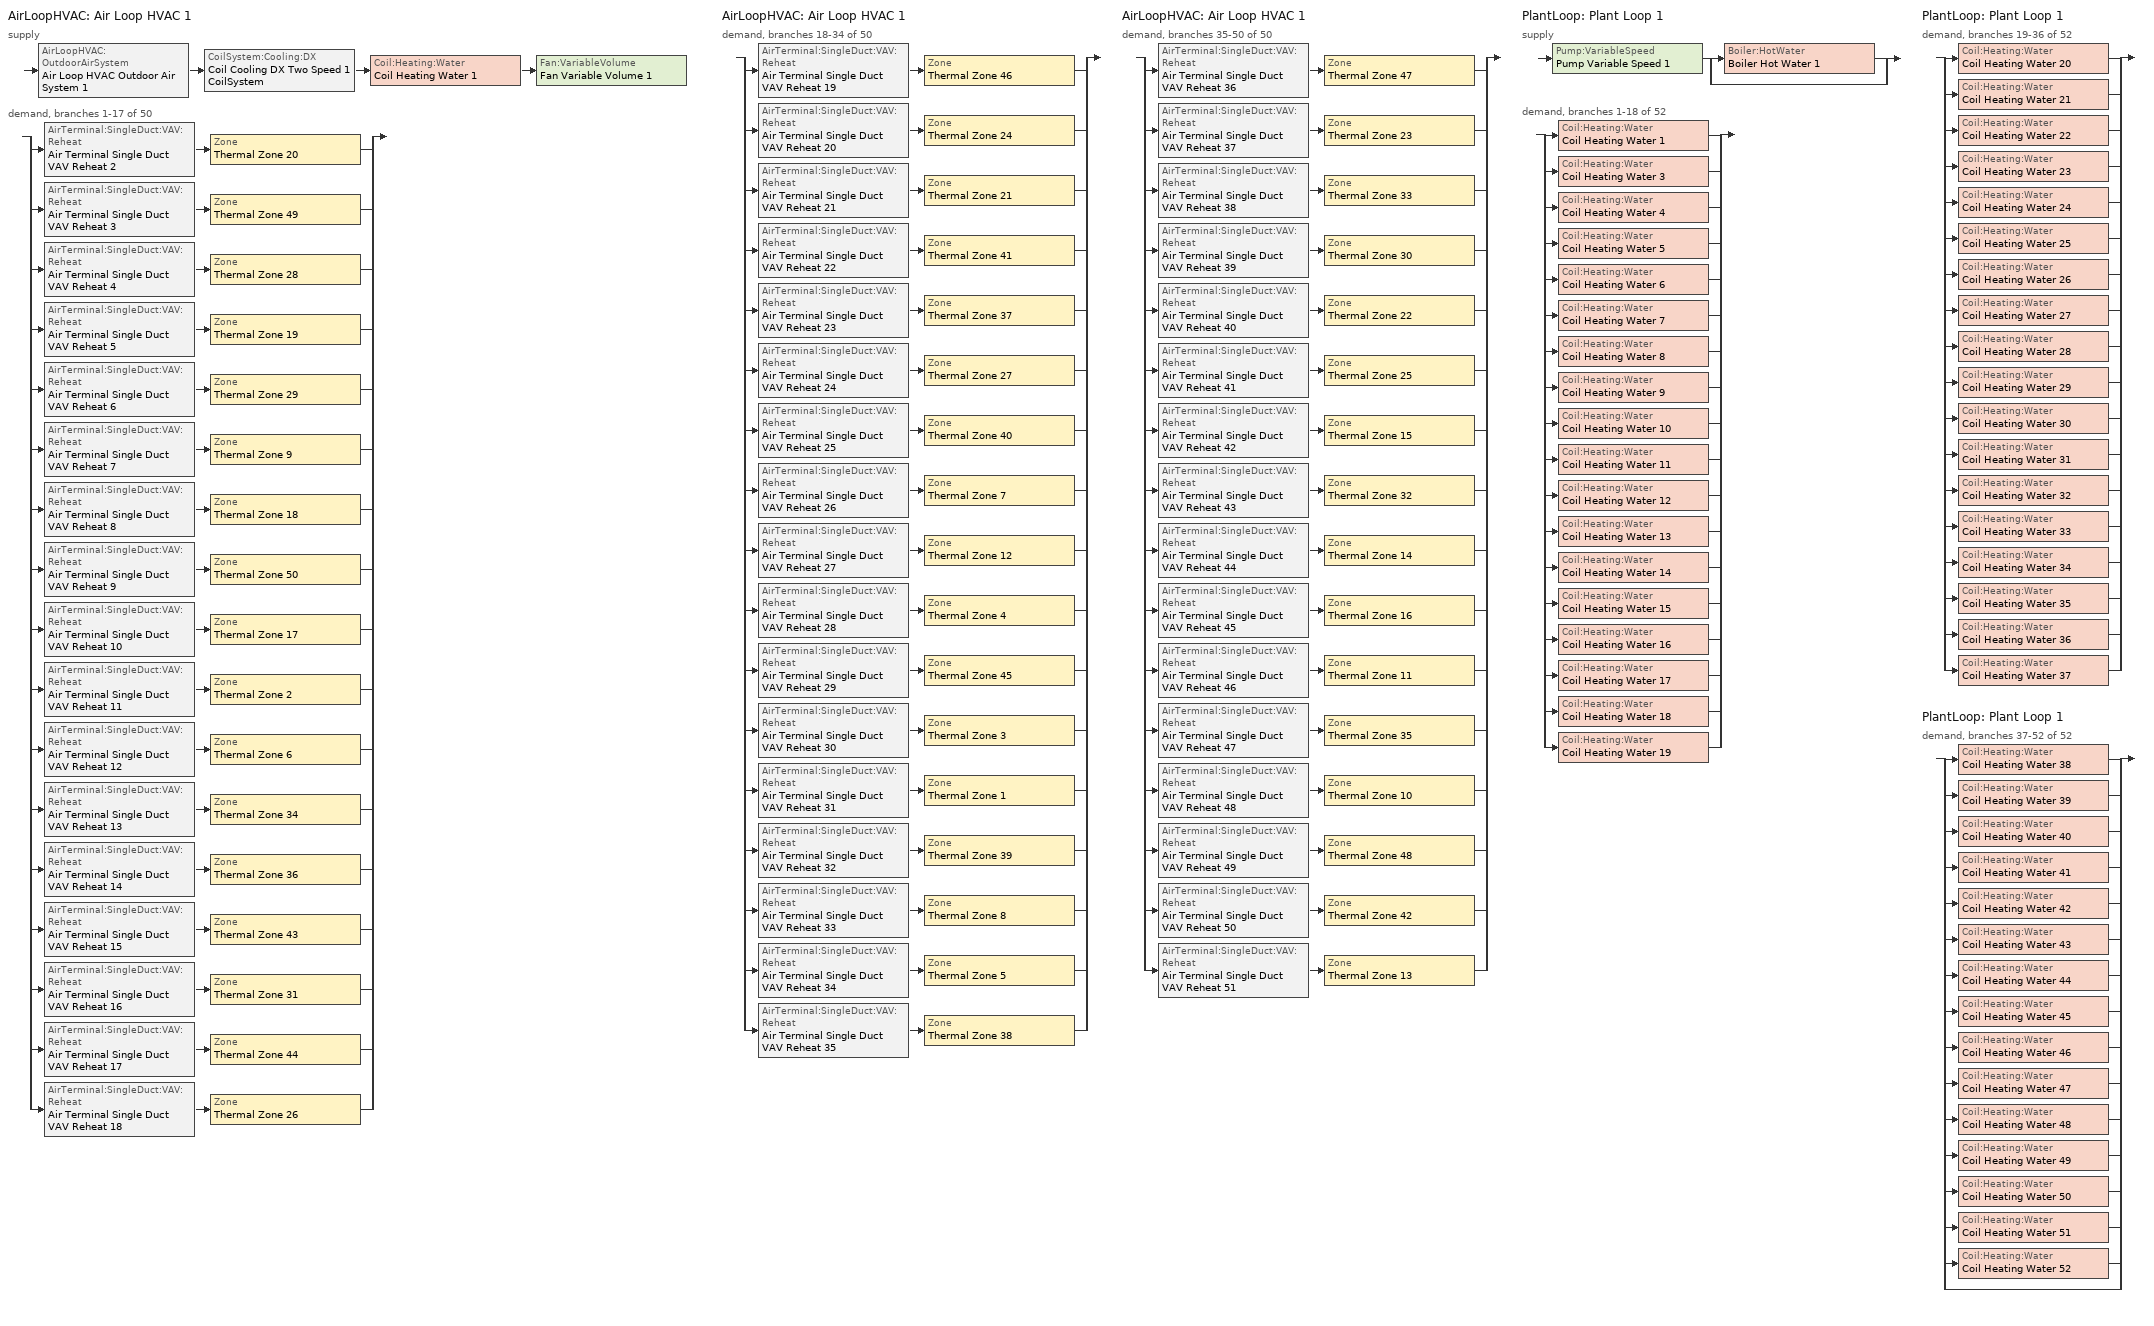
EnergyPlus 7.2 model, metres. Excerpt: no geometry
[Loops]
AirLoopHVAC 'Air Loop HVAC 1'
 supply: AirLoopHVAC:OutdoorAirSystem 'Air Loop HVAC Outdoor Air System 1' > CoilSystem:Cooling:DX 'Coil Cooling DX Two Speed 1 CoilSystem' > Coil:Heating:Water 'Coil Heating Water 1' > Fan:VariableVolume 'Fan Variable Volume 1'
 demand, branches 1-17 of 50: split
  | AirTerminal:SingleDuct:VAV:Reheat 'Air Terminal Single Duct VAV Reheat 2' > Zone 'Thermal Zone 20'
  | AirTerminal:SingleDuct:VAV:Reheat 'Air Terminal Single Duct VAV Reheat 3' > Zone 'Thermal Zone 49'
  | AirTerminal:SingleDuct:VAV:Reheat 'Air Terminal Single Duct VAV Reheat 4' > Zone 'Thermal Zone 28'
  | AirTerminal:SingleDuct:VAV:Reheat 'Air Terminal Single Duct VAV Reheat 5' > Zone 'Thermal Zone 19'
  | AirTerminal:SingleDuct:VAV:Reheat 'Air Terminal Single Duct VAV Reheat 6' > Zone 'Thermal Zone 29'
  | AirTerminal:SingleDuct:VAV:Reheat 'Air Terminal Single Duct VAV Reheat 7' > Zone 'Thermal Zone 9'
  | AirTerminal:SingleDuct:VAV:Reheat 'Air Terminal Single Duct VAV Reheat 8' > Zone 'Thermal Zone 18'
  | AirTerminal:SingleDuct:VAV:Reheat 'Air Terminal Single Duct VAV Reheat 9' > Zone 'Thermal Zone 50'
  | AirTerminal:SingleDuct:VAV:Reheat 'Air Terminal Single Duct VAV Reheat 10' > Zone 'Thermal Zone 17'
  | AirTerminal:SingleDuct:VAV:Reheat 'Air Terminal Single Duct VAV Reheat 11' > Zone 'Thermal Zone 2'
  | AirTerminal:SingleDuct:VAV:Reheat 'Air Terminal Single Duct VAV Reheat 12' > Zone 'Thermal Zone 6'
  | AirTerminal:SingleDuct:VAV:Reheat 'Air Terminal Single Duct VAV Reheat 13' > Zone 'Thermal Zone 34'
  | AirTerminal:SingleDuct:VAV:Reheat 'Air Terminal Single Duct VAV Reheat 14' > Zone 'Thermal Zone 36'
  | AirTerminal:SingleDuct:VAV:Reheat 'Air Terminal Single Duct VAV Reheat 15' > Zone 'Thermal Zone 43'
  | AirTerminal:SingleDuct:VAV:Reheat 'Air Terminal Single Duct VAV Reheat 16' > Zone 'Thermal Zone 31'
  | AirTerminal:SingleDuct:VAV:Reheat 'Air Terminal Single Duct VAV Reheat 17' > Zone 'Thermal Zone 44'
  | AirTerminal:SingleDuct:VAV:Reheat 'Air Terminal Single Duct VAV Reheat 18' > Zone 'Thermal Zone 26'
AirLoopHVAC 'Air Loop HVAC 1'
 demand, branches 18-34 of 50: split
  | AirTerminal:SingleDuct:VAV:Reheat 'Air Terminal Single Duct VAV Reheat 19' > Zone 'Thermal Zone 46'
  | AirTerminal:SingleDuct:VAV:Reheat 'Air Terminal Single Duct VAV Reheat 20' > Zone 'Thermal Zone 24'
  | AirTerminal:SingleDuct:VAV:Reheat 'Air Terminal Single Duct VAV Reheat 21' > Zone 'Thermal Zone 21'
  | AirTerminal:SingleDuct:VAV:Reheat 'Air Terminal Single Duct VAV Reheat 22' > Zone 'Thermal Zone 41'
  | AirTerminal:SingleDuct:VAV:Reheat 'Air Terminal Single Duct VAV Reheat 23' > Zone 'Thermal Zone 37'
  | AirTerminal:SingleDuct:VAV:Reheat 'Air Terminal Single Duct VAV Reheat 24' > Zone 'Thermal Zone 27'
  | AirTerminal:SingleDuct:VAV:Reheat 'Air Terminal Single Duct VAV Reheat 25' > Zone 'Thermal Zone 40'
  | AirTerminal:SingleDuct:VAV:Reheat 'Air Terminal Single Duct VAV Reheat 26' > Zone 'Thermal Zone 7'
  | AirTerminal:SingleDuct:VAV:Reheat 'Air Terminal Single Duct VAV Reheat 27' > Zone 'Thermal Zone 12'
  | AirTerminal:SingleDuct:VAV:Reheat 'Air Terminal Single Duct VAV Reheat 28' > Zone 'Thermal Zone 4'
  | AirTerminal:SingleDuct:VAV:Reheat 'Air Terminal Single Duct VAV Reheat 29' > Zone 'Thermal Zone 45'
  | AirTerminal:SingleDuct:VAV:Reheat 'Air Terminal Single Duct VAV Reheat 30' > Zone 'Thermal Zone 3'
  | AirTerminal:SingleDuct:VAV:Reheat 'Air Terminal Single Duct VAV Reheat 31' > Zone 'Thermal Zone 1'
  | AirTerminal:SingleDuct:VAV:Reheat 'Air Terminal Single Duct VAV Reheat 32' > Zone 'Thermal Zone 39'
  | AirTerminal:SingleDuct:VAV:Reheat 'Air Terminal Single Duct VAV Reheat 33' > Zone 'Thermal Zone 8'
  | AirTerminal:SingleDuct:VAV:Reheat 'Air Terminal Single Duct VAV Reheat 34' > Zone 'Thermal Zone 5'
  | AirTerminal:SingleDuct:VAV:Reheat 'Air Terminal Single Duct VAV Reheat 35' > Zone 'Thermal Zone 38'
AirLoopHVAC 'Air Loop HVAC 1'
 demand, branches 35-50 of 50: split
  | AirTerminal:SingleDuct:VAV:Reheat 'Air Terminal Single Duct VAV Reheat 36' > Zone 'Thermal Zone 47'
  | AirTerminal:SingleDuct:VAV:Reheat 'Air Terminal Single Duct VAV Reheat 37' > Zone 'Thermal Zone 23'
  | AirTerminal:SingleDuct:VAV:Reheat 'Air Terminal Single Duct VAV Reheat 38' > Zone 'Thermal Zone 33'
  | AirTerminal:SingleDuct:VAV:Reheat 'Air Terminal Single Duct VAV Reheat 39' > Zone 'Thermal Zone 30'
  | AirTerminal:SingleDuct:VAV:Reheat 'Air Terminal Single Duct VAV Reheat 40' > Zone 'Thermal Zone 22'
  | AirTerminal:SingleDuct:VAV:Reheat 'Air Terminal Single Duct VAV Reheat 41' > Zone 'Thermal Zone 25'
  | AirTerminal:SingleDuct:VAV:Reheat 'Air Terminal Single Duct VAV Reheat 42' > Zone 'Thermal Zone 15'
  | AirTerminal:SingleDuct:VAV:Reheat 'Air Terminal Single Duct VAV Reheat 43' > Zone 'Thermal Zone 32'
  | AirTerminal:SingleDuct:VAV:Reheat 'Air Terminal Single Duct VAV Reheat 44' > Zone 'Thermal Zone 14'
  | AirTerminal:SingleDuct:VAV:Reheat 'Air Terminal Single Duct VAV Reheat 45' > Zone 'Thermal Zone 16'
  | AirTerminal:SingleDuct:VAV:Reheat 'Air Terminal Single Duct VAV Reheat 46' > Zone 'Thermal Zone 11'
  | AirTerminal:SingleDuct:VAV:Reheat 'Air Terminal Single Duct VAV Reheat 47' > Zone 'Thermal Zone 35'
  | AirTerminal:SingleDuct:VAV:Reheat 'Air Terminal Single Duct VAV Reheat 48' > Zone 'Thermal Zone 10'
  | AirTerminal:SingleDuct:VAV:Reheat 'Air Terminal Single Duct VAV Reheat 49' > Zone 'Thermal Zone 48'
  | AirTerminal:SingleDuct:VAV:Reheat 'Air Terminal Single Duct VAV Reheat 50' > Zone 'Thermal Zone 42'
  | AirTerminal:SingleDuct:VAV:Reheat 'Air Terminal Single Duct VAV Reheat 51' > Zone 'Thermal Zone 13'
PlantLoop 'Plant Loop 1'
 supply: Pump:VariableSpeed 'Pump Variable Speed 1' > split
  | Boiler:HotWater 'Boiler Hot Water 1'
  | bypass
 demand, branches 1-18 of 52: split
  | Coil:Heating:Water 'Coil Heating Water 1'
  | Coil:Heating:Water 'Coil Heating Water 3'
  | Coil:Heating:Water 'Coil Heating Water 4'
  | Coil:Heating:Water 'Coil Heating Water 5'
  | Coil:Heating:Water 'Coil Heating Water 6'
  | Coil:Heating:Water 'Coil Heating Water 7'
  | Coil:Heating:Water 'Coil Heating Water 8'
  | Coil:Heating:Water 'Coil Heating Water 9'
  | Coil:Heating:Water 'Coil Heating Water 10'
  | Coil:Heating:Water 'Coil Heating Water 11'
  | Coil:Heating:Water 'Coil Heating Water 12'
  | Coil:Heating:Water 'Coil Heating Water 13'
  | Coil:Heating:Water 'Coil Heating Water 14'
  | Coil:Heating:Water 'Coil Heating Water 15'
  | Coil:Heating:Water 'Coil Heating Water 16'
  | Coil:Heating:Water 'Coil Heating Water 17'
  | Coil:Heating:Water 'Coil Heating Water 18'
  | Coil:Heating:Water 'Coil Heating Water 19'
PlantLoop 'Plant Loop 1'
 demand, branches 19-36 of 52: split
  | Coil:Heating:Water 'Coil Heating Water 20'
  | Coil:Heating:Water 'Coil Heating Water 21'
  | Coil:Heating:Water 'Coil Heating Water 22'
  | Coil:Heating:Water 'Coil Heating Water 23'
  | Coil:Heating:Water 'Coil Heating Water 24'
  | Coil:Heating:Water 'Coil Heating Water 25'
  | Coil:Heating:Water 'Coil Heating Water 26'
  | Coil:Heating:Water 'Coil Heating Water 27'
  | Coil:Heating:Water 'Coil Heating Water 28'
  | Coil:Heating:Water 'Coil Heating Water 29'
  | Coil:Heating:Water 'Coil Heating Water 30'
  | Coil:Heating:Water 'Coil Heating Water 31'
  | Coil:Heating:Water 'Coil Heating Water 32'
  | Coil:Heating:Water 'Coil Heating Water 33'
  | Coil:Heating:Water 'Coil Heating Water 34'
  | Coil:Heating:Water 'Coil Heating Water 35'
  | Coil:Heating:Water 'Coil Heating Water 36'
  | Coil:Heating:Water 'Coil Heating Water 37'
PlantLoop 'Plant Loop 1'
 demand, branches 37-52 of 52: split
  | Coil:Heating:Water 'Coil Heating Water 38'
  | Coil:Heating:Water 'Coil Heating Water 39'
  | Coil:Heating:Water 'Coil Heating Water 40'
  | Coil:Heating:Water 'Coil Heating Water 41'
  | Coil:Heating:Water 'Coil Heating Water 42'
  | Coil:Heating:Water 'Coil Heating Water 43'
  | Coil:Heating:Water 'Coil Heating Water 44'
  | Coil:Heating:Water 'Coil Heating Water 45'
  | Coil:Heating:Water 'Coil Heating Water 46'
  | Coil:Heating:Water 'Coil Heating Water 47'
  | Coil:Heating:Water 'Coil Heating Water 48'
  | Coil:Heating:Water 'Coil Heating Water 49'
  | Coil:Heating:Water 'Coil Heating Water 50'
  | Coil:Heating:Water 'Coil Heating Water 51'
  | Coil:Heating:Water 'Coil Heating Water 52'
  | bypass
[AirLoopHVAC]
Air Loop HVAC 1: Design Supply Air Flow Rate {m3/s}=AutoSize
[Sizing:System]
Air Loop HVAC 1: Type of Load to Size On=Sensible; Design Outdoor Air Flow Rate {m3/s}=Autosize; Minimum System Air Flow Ratio=0.3; Preheat Design Temperature {C}=7; Preheat Design Humidity Ratio {kgWater/kgDryAir}=0.008; Precool Design Temperature {C}=12.8; Precool Design Humidity Ratio {kgWater/kgDryAir}=0.008; Central Cooling Design Supply Air Temperature {C}=12.8; Central Heating Design Supply Air Temperature {C}=12.8; Sizing Option=NonCoincident; 100% Outdoor Air in Cooling=Yes; 100% Outdoor Air in Heating=Yes; Central Cooling Design Supply Air Humidity Ratio {kgWater/kgDryAir}=0.0085; Central Heating Design Supply Air Humidity Ratio {kgWater/kgDryAir}=0.008; Cooling Design Air Flow Method=DesignDay; Cooling Design Air Flow Rate {m3/s}=0; Heating Design Air Flow Method=DesignDay; Heating Design Air Flow Rate {m3/s}=0; System Outdoor Air Method=ZoneSum
[Controller:WaterCoil]
Controller Water Coil 1: Control Variable=Temperature; Action=Normal; Actuator Variable=Flow; Controller Convergence Tolerance {deltaC}=Autosize; Maximum Actuated Flow {m3/s}=Autosize; Minimum Actuated Flow {m3/s}=1e-07
[Controller:OutdoorAir]
Controller Outdoor Air 1: Minimum Outdoor Air Flow Rate {m3/s}=Autosize; Maximum Outdoor Air Flow Rate {m3/s}=Autosize; Economizer Control Type=FixedDryBulb; Economizer Control Action Type=ModulateFlow; Economizer Maximum Limit Dry-Bulb Temperature {C}=30; Economizer Maximum Limit Enthalpy {J/kg}=64000; Economizer Minimum Limit Dry-Bulb Temperature {C}=-100; Lockout Type=NoLockout; Minimum Limit Type=FixedMinimum; High Humidity Control=No; Control High Indoor Humidity Based on Outdoor Humidity Ratio=Yes; Heat Recovery Bypass Control Type=BypassWhenOAFlowGreaterThanMinimum
[SetpointManager:MixedAir] Control Variable=Temperature
Setpoint Manager Mixed Air 3; Setpoint Manager Mixed Air 2; Setpoint Manager Mixed Air 1
[CoilSystem:Cooling:DX]
Coil Cooling DX Two Speed 1 CoilSystem: Availability Schedule=Always_On; Cooling Coil=Coil Cooling DX Two Speed 1
[Coil:Cooling:DX:TwoSpeed]
Coil Cooling DX Two Speed 1: Availability Schedule=Always_On; Rated High Speed Total Cooling Capacity {W}=Autosize; Rated High Speed Sensible Heat Ratio=Autosize; Rated High Speed COP {W/W}=5.5; Rated High Speed Air Flow Rate {m3/s}=Autosize; Total Cooling Capacity Function of Temperature Curve=Curve Biquadratic 1; Total Cooling Capacity Function of Flow Fraction Curve=Curve Quadratic 1; Energy Input Ratio Function of Temperature Curve=Curve Biquadratic 2; Energy Input Ratio Function of Flow Fraction Curve=Curve Quadratic 2; Part Load Fraction Correlation Curve=Curve Quadratic 3; Rated Low Speed Total Cooling Capacity {W}=Autosize; Rated Low Speed Sensible Heat Ratio=0.69; Rated Low Speed COP {W/W}=6.6; Rated Low Speed Air Flow Rate {m3/s}=Autosize; Low Speed Total Cooling Capacity Function of Temperature Curve=Curve Biquadratic 3; Low Speed Energy Input Ratio Function of Temperature Curve=Curve Biquadratic 4; Condenser Type=AirCooled; High Speed Evaporative Condenser Effectiveness=0; Low Speed Evaporative Condenser Effectiveness=0; Basin Heater Capacity {W/K}=10; Basin Heater Setpoint Temperature {C}=2
[Coil:Heating:Water] Availability Schedule=Always_On; U-Factor Times Area Value {W/K}=Autosize; Maximum Water Flow Rate {m3/s}=Autosize; Performance Input Method=UFactorTimesAreaAndDesignWaterFlowRate; Rated Capacity {W}=Autosize; Rated Inlet Water Temperature {C}=82.2; Rated Inlet Air Temperature {C}=16.6; Rated Outlet Water Temperature {C}=71.1; Rated Outlet Air Temperature {C}=32.2; Rated Ratio for Air and Water Convection=0.5
Coil Heating Water 1; Coil Heating Water 3; Coil Heating Water 4; Coil Heating Water 5; Coil Heating Water 6; Coil Heating Water 7; Coil Heating Water 8; Coil Heating Water 9; Coil Heating Water 10; Coil Heating Water 11; Coil Heating Water 12; Coil Heating Water 13; Coil Heating Water 14; Coil Heating Water 15; Coil Heating Water 16; Coil Heating Water 17; Coil Heating Water 18; Coil Heating Water 19; Coil Heating Water 20; Coil Heating Water 21; Coil Heating Water 22; Coil Heating Water 23; Coil Heating Water 24; Coil Heating Water 25; Coil Heating Water 26; Coil Heating Water 27; Coil Heating Water 28; Coil Heating Water 29; Coil Heating Water 30; Coil Heating Water 31; Coil Heating Water 32; Coil Heating Water 33; Coil Heating Water 34; Coil Heating Water 35; Coil Heating Water 36; Coil Heating Water 37; Coil Heating Water 38; Coil Heating Water 39; Coil Heating Water 40; Coil Heating Water 41; Coil Heating Water 42; Coil Heating Water 43; Coil Heating Water 44; Coil Heating Water 45; Coil Heating Water 46; Coil Heating Water 47; Coil Heating Water 48; Coil Heating Water 49; Coil Heating Water 50; Coil Heating Water 51; Coil Heating Water 52
[Fan:VariableVolume]
Fan Variable Volume 1: Availability Schedule=Always_On; Fan Efficiency=0.5; Pressure Rise {Pa}=500; Maximum Flow Rate {m3/s}=AutoSize; Fan Power Minimum Flow Rate Input Method=FixedFlowRate; Fan Power Minimum Flow Fraction=0; Fan Power Minimum Air Flow Rate {m3/s}=0; Motor Efficiency=0.93; Motor In Airstream Fraction=1; Fan Power Coefficient 1=0.0407599; Fan Power Coefficient 2=0.088045; Fan Power Coefficient 3=-0.0729261; Fan Power Coefficient 4=0.94374; Fan Power Coefficient 5=0
[SetpointManager:Scheduled] Control Variable=Temperature
Name | Schedule
Setpoint Manager Scheduled 1 | Deck_Temperature
Setpoint Manager Scheduled 2 | Hot_Water_Temperature
[AirTerminal:SingleDuct:VAV:Reheat] Availability Schedule=Always_On; Maximum Air Flow Rate {m3/s}=Autosize; Zone Minimum Air Flow Input Method=Constant; Constant Minimum Air Flow Fraction=0.3; Fixed Minimum Air Flow Rate {m3/s}=0.3; Maximum Hot Water or Steam Flow Rate {m3/s}=Autosize; Minimum Hot Water or Steam Flow Rate {m3/s}=0; Convergence Tolerance=0.001; Damper Heating Action=Normal; Maximum Flow per Zone Floor Area During Reheat {m3/s-m2}=Autocalculate; Maximum Flow Fraction During Reheat=Autocalculate; Maximum Reheat Air Temperature {C}=35
Name | Reheat Coil
Air Terminal Single Duct VAV Reheat 2 | Coil Heating Water 3
Air Terminal Single Duct VAV Reheat 3 | Coil Heating Water 4
Air Terminal Single Duct VAV Reheat 4 | Coil Heating Water 5
Air Terminal Single Duct VAV Reheat 5 | Coil Heating Water 6
Air Terminal Single Duct VAV Reheat 6 | Coil Heating Water 7
Air Terminal Single Duct VAV Reheat 7 | Coil Heating Water 8
Air Terminal Single Duct VAV Reheat 8 | Coil Heating Water 9
Air Terminal Single Duct VAV Reheat 9 | Coil Heating Water 10
Air Terminal Single Duct VAV Reheat 10 | Coil Heating Water 11
Air Terminal Single Duct VAV Reheat 11 | Coil Heating Water 12
Air Terminal Single Duct VAV Reheat 12 | Coil Heating Water 13
Air Terminal Single Duct VAV Reheat 13 | Coil Heating Water 14
Air Terminal Single Duct VAV Reheat 14 | Coil Heating Water 15
Air Terminal Single Duct VAV Reheat 15 | Coil Heating Water 16
Air Terminal Single Duct VAV Reheat 16 | Coil Heating Water 17
Air Terminal Single Duct VAV Reheat 17 | Coil Heating Water 18
Air Terminal Single Duct VAV Reheat 18 | Coil Heating Water 19
Air Terminal Single Duct VAV Reheat 19 | Coil Heating Water 20
Air Terminal Single Duct VAV Reheat 20 | Coil Heating Water 21
Air Terminal Single Duct VAV Reheat 21 | Coil Heating Water 22
Air Terminal Single Duct VAV Reheat 22 | Coil Heating Water 23
Air Terminal Single Duct VAV Reheat 23 | Coil Heating Water 24
Air Terminal Single Duct VAV Reheat 24 | Coil Heating Water 25
Air Terminal Single Duct VAV Reheat 25 | Coil Heating Water 26
Air Terminal Single Duct VAV Reheat 26 | Coil Heating Water 27
Air Terminal Single Duct VAV Reheat 27 | Coil Heating Water 28
Air Terminal Single Duct VAV Reheat 28 | Coil Heating Water 29
Air Terminal Single Duct VAV Reheat 29 | Coil Heating Water 30
Air Terminal Single Duct VAV Reheat 30 | Coil Heating Water 31
Air Terminal Single Duct VAV Reheat 31 | Coil Heating Water 32
Air Terminal Single Duct VAV Reheat 32 | Coil Heating Water 33
Air Terminal Single Duct VAV Reheat 33 | Coil Heating Water 34
Air Terminal Single Duct VAV Reheat 34 | Coil Heating Water 35
Air Terminal Single Duct VAV Reheat 35 | Coil Heating Water 36
Air Terminal Single Duct VAV Reheat 36 | Coil Heating Water 37
Air Terminal Single Duct VAV Reheat 37 | Coil Heating Water 38
Air Terminal Single Duct VAV Reheat 38 | Coil Heating Water 39
Air Terminal Single Duct VAV Reheat 39 | Coil Heating Water 40
Air Terminal Single Duct VAV Reheat 40 | Coil Heating Water 41
Air Terminal Single Duct VAV Reheat 41 | Coil Heating Water 42
Air Terminal Single Duct VAV Reheat 42 | Coil Heating Water 43
Air Terminal Single Duct VAV Reheat 43 | Coil Heating Water 44
Air Terminal Single Duct VAV Reheat 44 | Coil Heating Water 45
Air Terminal Single Duct VAV Reheat 45 | Coil Heating Water 46
Air Terminal Single Duct VAV Reheat 46 | Coil Heating Water 47
Air Terminal Single Duct VAV Reheat 47 | Coil Heating Water 48
Air Terminal Single Duct VAV Reheat 48 | Coil Heating Water 49
Air Terminal Single Duct VAV Reheat 49 | Coil Heating Water 50
Air Terminal Single Duct VAV Reheat 50 | Coil Heating Water 51
Air Terminal Single Duct VAV Reheat 51 | Coil Heating Water 52
[PlantLoop]
Plant Loop 1: Fluid Type=Water; Plant Equipment Operation Scheme=Plant Loop 1 Operation Scheme List; Maximum Loop Temperature {C}=100; Minimum Loop Temperature {C}=0; Maximum Loop Flow Rate {m3/s}=Autosize; Minimum Loop Flow Rate {m3/s}=0; Plant Loop Volume {m3}=Autocalculate; Load Distribution Scheme=Optimal
[PlantEquipmentOperationSchemes]
Plant Loop 1 Operation Scheme List: Control Scheme Object Type 1=PlantEquipmentOperation:HeatingLoad; Control Scheme Name 1=Plant Loop 1 Heating Operation Scheme; Control Scheme Schedule Name 1=Plant Loop 1 On Schedule
[PlantEquipmentOperation:HeatingLoad]
Plant Loop 1 Heating Operation Scheme: Load Range Lower Limit 1 {W}=0; Load Range Upper Limit 1 {W}=1000000000; Range Equipment List Name 1=Plant Loop 1 Heating Equipment List
[PlantEquipmentList]
Plant Loop 1 Heating Equipment List: Boiler:HotWater, Boiler Hot Water 1
[Sizing:Plant]
Plant Loop 1: Loop Type=Heating; Design Loop Exit Temperature {C}=82; Loop Design Temperature Difference {deltaC}=11
[Pump:VariableSpeed]
Pump Variable Speed 1: Rated Flow Rate {m3/s}=Autosize; Rated Pump Head {Pa}=179352; Rated Power Consumption {W}=Autosize; Motor Efficiency=0.9; Fraction of Motor Inefficiencies to Fluid Stream=0; Coefficient 1 of the Part Load Performance Curve=0; Coefficient 2 of the Part Load Performance Curve=1; Coefficient 3 of the Part Load Performance Curve=0; Coefficient 4 of the Part Load Performance Curve=0; Minimum Flow Rate {m3/s}=0; Pump Control Type=Intermittent
[Boiler:HotWater]
Boiler Hot Water 1: Fuel Type=NaturalGas; Nominal Capacity {W}=Autosize; Nominal Thermal Efficiency=0.66; Design Water Outlet Temperature {C}=82; Design Water Flow Rate {m3/s}=Autosize; Minimum Part Load Ratio=0; Maximum Part Load Ratio=1; Optimum Part Load Ratio=1; Water Outlet Upper Temperature Limit {C}=99; Boiler Flow Mode=ConstantFlow; Parasitic Electric Load {W}=0; Sizing Factor=1
[ZoneControl:Thermostat] Control Object Type 1=ThermostatSetpoint:DualSetpoint; Control Name 1=Thermostat Setpoint Dual Setpoint 1
Name | Zone or ZoneList | Control Type Schedule
Thermal Zone 3 Thermostat | Thermal Zone 3 | Thermal Zone 3 Thermostat Schedule
Thermal Zone 12 Thermostat | Thermal Zone 12 | Thermal Zone 12 Thermostat Schedule
Thermal Zone 7 Thermostat | Thermal Zone 7 | Thermal Zone 7 Thermostat Schedule
Thermal Zone 39 Thermostat | Thermal Zone 39 | Thermal Zone 39 Thermostat Schedule
Thermal Zone 22 Thermostat | Thermal Zone 22 | Thermal Zone 22 Thermostat Schedule
Thermal Zone 40 Thermostat | Thermal Zone 40 | Thermal Zone 40 Thermostat Schedule
Thermal Zone 25 Thermostat | Thermal Zone 25 | Thermal Zone 25 Thermostat Schedule
Thermal Zone 42 Thermostat | Thermal Zone 42 | Thermal Zone 42 Thermostat Schedule
Thermal Zone 15 Thermostat | Thermal Zone 15 | Thermal Zone 15 Thermostat Schedule
Thermal Zone 41 Thermostat | Thermal Zone 41 | Thermal Zone 41 Thermostat Schedule
Thermal Zone 6 Thermostat | Thermal Zone 6 | Thermal Zone 6 Thermostat Schedule
Thermal Zone 49 Thermostat | Thermal Zone 49 | Thermal Zone 49 Thermostat Schedule
Thermal Zone 2 Thermostat | Thermal Zone 2 | Thermal Zone 2 Thermostat Schedule
Thermal Zone 47 Thermostat | Thermal Zone 47 | Thermal Zone 47 Thermostat Schedule
Thermal Zone 8 Thermostat | Thermal Zone 8 | Thermal Zone 8 Thermostat Schedule
Thermal Zone 28 Thermostat | Thermal Zone 28 | Thermal Zone 28 Thermostat Schedule
Thermal Zone 13 Thermostat | Thermal Zone 13 | Thermal Zone 13 Thermostat Schedule
Thermal Zone 4 Thermostat | Thermal Zone 4 | Thermal Zone 4 Thermostat Schedule
Thermal Zone 16 Thermostat | Thermal Zone 16 | Thermal Zone 16 Thermostat Schedule
Thermal Zone 31 Thermostat | Thermal Zone 31 | Thermal Zone 31 Thermostat Schedule
Thermal Zone 20 Thermostat | Thermal Zone 20 | Thermal Zone 20 Thermostat Schedule
Thermal Zone 17 Thermostat | Thermal Zone 17 | Thermal Zone 17 Thermostat Schedule
Thermal Zone 48 Thermostat | Thermal Zone 48 | Thermal Zone 48 Thermostat Schedule
Thermal Zone 30 Thermostat | Thermal Zone 30 | Thermal Zone 30 Thermostat Schedule
Thermal Zone 5 Thermostat | Thermal Zone 5 | Thermal Zone 5 Thermostat Schedule
Thermal Zone 38 Thermostat | Thermal Zone 38 | Thermal Zone 38 Thermostat Schedule
Thermal Zone 44 Thermostat | Thermal Zone 44 | Thermal Zone 44 Thermostat Schedule
Thermal Zone 24 Thermostat | Thermal Zone 24 | Thermal Zone 24 Thermostat Schedule
Thermal Zone 43 Thermostat | Thermal Zone 43 | Thermal Zone 43 Thermostat Schedule
Thermal Zone 11 Thermostat | Thermal Zone 11 | Thermal Zone 11 Thermostat Schedule
Thermal Zone 1 Thermostat | Thermal Zone 1 | Thermal Zone 1 Thermostat Schedule
Thermal Zone 46 Thermostat | Thermal Zone 46 | Thermal Zone 46 Thermostat Schedule
Thermal Zone 9 Thermostat | Thermal Zone 9 | Thermal Zone 9 Thermostat Schedule
Thermal Zone 33 Thermostat | Thermal Zone 33 | Thermal Zone 33 Thermostat Schedule
Thermal Zone 45 Thermostat | Thermal Zone 45 | Thermal Zone 45 Thermostat Schedule
Thermal Zone 19 Thermostat | Thermal Zone 19 | Thermal Zone 19 Thermostat Schedule
Thermal Zone 29 Thermostat | Thermal Zone 29 | Thermal Zone 29 Thermostat Schedule
Thermal Zone 23 Thermostat | Thermal Zone 23 | Thermal Zone 23 Thermostat Schedule
Thermal Zone 14 Thermostat | Thermal Zone 14 | Thermal Zone 14 Thermostat Schedule
Thermal Zone 18 Thermostat | Thermal Zone 18 | Thermal Zone 18 Thermostat Schedule
Thermal Zone 50 Thermostat | Thermal Zone 50 | Thermal Zone 50 Thermostat Schedule
Thermal Zone 37 Thermostat | Thermal Zone 37 | Thermal Zone 37 Thermostat Schedule
Thermal Zone 35 Thermostat | Thermal Zone 35 | Thermal Zone 35 Thermostat Schedule
Thermal Zone 10 Thermostat | Thermal Zone 10 | Thermal Zone 10 Thermostat Schedule
Thermal Zone 27 Thermostat | Thermal Zone 27 | Thermal Zone 27 Thermostat Schedule
Thermal Zone 32 Thermostat | Thermal Zone 32 | Thermal Zone 32 Thermostat Schedule
Thermal Zone 21 Thermostat | Thermal Zone 21 | Thermal Zone 21 Thermostat Schedule
Thermal Zone 26 Thermostat | Thermal Zone 26 | Thermal Zone 26 Thermostat Schedule
Thermal Zone 34 Thermostat | Thermal Zone 34 | Thermal Zone 34 Thermostat Schedule
Thermal Zone 36 Thermostat | Thermal Zone 36 | Thermal Zone 36 Thermostat Schedule
[ThermostatSetpoint:DualSetpoint]
Thermostat Setpoint Dual Setpoint 1: Heating Setpoint Temperature Schedule=Heating Sch; Cooling Setpoint Temperature Schedule=Cooling Sch
[Zone equipment]
Thermal Zone 3: Air Terminal Single Duct VAV Reheat 30
Thermal Zone 12: Air Terminal Single Duct VAV Reheat 27
Thermal Zone 7: Air Terminal Single Duct VAV Reheat 26
Thermal Zone 39: Air Terminal Single Duct VAV Reheat 32
Thermal Zone 22: Air Terminal Single Duct VAV Reheat 40
Thermal Zone 40: Air Terminal Single Duct VAV Reheat 25
Thermal Zone 25: Air Terminal Single Duct VAV Reheat 41
Thermal Zone 42: Air Terminal Single Duct VAV Reheat 50
Thermal Zone 15: Air Terminal Single Duct VAV Reheat 42
Thermal Zone 41: Air Terminal Single Duct VAV Reheat 22
Thermal Zone 6: Air Terminal Single Duct VAV Reheat 12
Thermal Zone 49: Air Terminal Single Duct VAV Reheat 3
Thermal Zone 2: Air Terminal Single Duct VAV Reheat 11
Thermal Zone 47: Air Terminal Single Duct VAV Reheat 36
Thermal Zone 8: Air Terminal Single Duct VAV Reheat 33
Thermal Zone 28: Air Terminal Single Duct VAV Reheat 4
Thermal Zone 13: Air Terminal Single Duct VAV Reheat 51
Thermal Zone 4: Air Terminal Single Duct VAV Reheat 28
Thermal Zone 16: Air Terminal Single Duct VAV Reheat 45
Thermal Zone 31: Air Terminal Single Duct VAV Reheat 16
Thermal Zone 20: Air Terminal Single Duct VAV Reheat 2
Thermal Zone 17: Air Terminal Single Duct VAV Reheat 10
Thermal Zone 48: Air Terminal Single Duct VAV Reheat 49
Thermal Zone 30: Air Terminal Single Duct VAV Reheat 39
Thermal Zone 5: Air Terminal Single Duct VAV Reheat 34
Thermal Zone 38: Air Terminal Single Duct VAV Reheat 35
Thermal Zone 44: Air Terminal Single Duct VAV Reheat 17
Thermal Zone 24: Air Terminal Single Duct VAV Reheat 20
Thermal Zone 43: Air Terminal Single Duct VAV Reheat 15
Thermal Zone 11: Air Terminal Single Duct VAV Reheat 46
Thermal Zone 1: Air Terminal Single Duct VAV Reheat 31
Thermal Zone 46: Air Terminal Single Duct VAV Reheat 19
Thermal Zone 9: Air Terminal Single Duct VAV Reheat 7
Thermal Zone 33: Air Terminal Single Duct VAV Reheat 38
Thermal Zone 45: Air Terminal Single Duct VAV Reheat 29
Thermal Zone 19: Air Terminal Single Duct VAV Reheat 5
Thermal Zone 29: Air Terminal Single Duct VAV Reheat 6
Thermal Zone 23: Air Terminal Single Duct VAV Reheat 37
Thermal Zone 14: Air Terminal Single Duct VAV Reheat 44
Thermal Zone 18: Air Terminal Single Duct VAV Reheat 8
Thermal Zone 50: Air Terminal Single Duct VAV Reheat 9
Thermal Zone 37: Air Terminal Single Duct VAV Reheat 23
Thermal Zone 35: Air Terminal Single Duct VAV Reheat 47
Thermal Zone 10: Air Terminal Single Duct VAV Reheat 48
Thermal Zone 27: Air Terminal Single Duct VAV Reheat 24
Thermal Zone 32: Air Terminal Single Duct VAV Reheat 43
Thermal Zone 21: Air Terminal Single Duct VAV Reheat 21
Thermal Zone 26: Air Terminal Single Duct VAV Reheat 18
Thermal Zone 34: Air Terminal Single Duct VAV Reheat 13
Thermal Zone 36: Air Terminal Single Duct VAV Reheat 14
[Sizing:Zone] Zone Cooling Design Supply Air Temperature Input Method=SupplyAirTemperature; Zone Cooling Design Supply Air Temperature {C}=14; Zone Heating Design Supply Air Temperature Input Method=SupplyAirTemperature; Zone Heating Design Supply Air Temperature {C}=40; Zone Cooling Design Supply Air Humidity Ratio {kgWater/kgDryAir}=0.0085; Zone Heating Design Supply Air Humidity Ratio {kgWater/kgDryAir}=0.008; Design Specification Outdoor Air Object=ASHRAE_90.1-2004 ClimateZone 1-8 MediumOffice WholeBuilding Ventilation; Cooling Design Air Flow Method=DesignDay; Cooling Design Air Flow Rate {m3/s}=0; Cooling Minimum Air Flow per Zone Floor Area {m3/s-m2}=0.000762; Cooling Minimum Air Flow {m3/s}=0; Cooling Minimum Air Flow Fraction=0; Heating Design Air Flow Method=DesignDay; Heating Design Air Flow Rate {m3/s}=0; Heating Maximum Air Flow per Zone Floor Area {m3/s-m2}=0.002032; Heating Maximum Air Flow {m3/s}=0.141576; Heating Maximum Air Flow Fraction=0.3
Thermal Zone 3; Thermal Zone 12; Thermal Zone 7; Thermal Zone 39; Thermal Zone 22; Thermal Zone 40; Thermal Zone 25; Thermal Zone 42; Thermal Zone 15; Thermal Zone 41; Thermal Zone 6; Thermal Zone 49; Thermal Zone 2; Thermal Zone 47; Thermal Zone 8; Thermal Zone 28; Thermal Zone 13; Thermal Zone 4; Thermal Zone 16; Thermal Zone 31; Thermal Zone 20; Thermal Zone 17; Thermal Zone 48; Thermal Zone 30; Thermal Zone 5; Thermal Zone 38; Thermal Zone 44; Thermal Zone 24; Thermal Zone 43; Thermal Zone 11; Thermal Zone 1; Thermal Zone 46; Thermal Zone 9; Thermal Zone 33; Thermal Zone 45; Thermal Zone 19; Thermal Zone 29; Thermal Zone 23; Thermal Zone 14; Thermal Zone 18; Thermal Zone 50; Thermal Zone 37; Thermal Zone 35; Thermal Zone 10; Thermal Zone 27; Thermal Zone 32; Thermal Zone 21; Thermal Zone 26; Thermal Zone 34; Thermal Zone 36
[DesignSpecification:OutdoorAir]
ASHRAE_90.1-2004 ClimateZone 1-8 MediumOffice WholeBuilding Ventilation: Outdoor Air Method=Sum; Outdoor Air Flow per Person {m3/s-person}=0.00943895; Outdoor Air Flow per Zone Floor Area {m3/s-m2}=0; Outdoor Air Flow per Zone {m3/s}=0; Outdoor Air Flow Air Changes per Hour {1/hr}=0
[Schedule:Day:Interval]
Hot_Water_Temperature_Default; Hot_Water_Temperature_Winter_Design_Day; Hot_Water_Temperature_Summer_Design_Day: No, 24:00, 67
Heating Sch Default: No, 24:00, 24
Deck_Temperature_Default; Deck_Temperature_Winter_Design_Day; Deck_Temperature_Summer_Design_Day: No, 24:00, 12.8
Always_On_Default; Always_On_Winter_Design_Day; Always_On_Summer_Design_Day: No, 24:00, 1
Cooling Sch Default: No, 24:00, 28
[Schedule:Week:Daily]
Schedule:Week:Daily {432a968d-485e-4c2c-8932-865cad07728c}: Deck_Temperature_Default, Deck_Temperature_Default, Deck_Temperature_Default, Deck_Temperature_Default, Deck_Temperature_Default, Deck_Temperature_Default, Deck_Temperature_Default, Deck_Temperature_Default, Deck_Temperature_Summer_Design_Day, Deck_Temperature_Winter_Design_Day, Deck_Temperature_Default, Deck_Temperature_Default
Schedule:Week:Daily {1804c4cd-c5b5-4390-ba34-29f5312ecea2}: Always_On_Default, Always_On_Default, Always_On_Default, Always_On_Default, Always_On_Default, Always_On_Default, Always_On_Default, Always_On_Default, Always_On_Summer_Design_Day, Always_On_Winter_Design_Day, Always_On_Default, Always_On_Default
Schedule:Week:Daily {a690ebbc-d63e-4d26-86c6-6c14e1b92467}: Heating Sch Default, Heating Sch Default, Heating Sch Default, Heating Sch Default, Heating Sch Default, Heating Sch Default, Heating Sch Default, Heating Sch Default, Heating Sch Default, Heating Sch Default, Heating Sch Default, Heating Sch Default
Schedule:Week:Daily {f8960668-8808-4bb5-88f0-be66dd246b7c}: Hot_Water_Temperature_Default, Hot_Water_Temperature_Default, Hot_Water_Temperature_Default, Hot_Water_Temperature_Default, Hot_Water_Temperature_Default, Hot_Water_Temperature_Default, Hot_Water_Temperature_Default, Hot_Water_Temperature_Default, Hot_Water_Temperature_Summer_Design_Day, Hot_Water_Temperature_Winter_Design_Day, Hot_Water_Temperature_Default, Hot_Water_Temperature_Default
Schedule:Week:Daily {8d6e2871-5924-4307-a28e-7f8a490f014e}: Cooling Sch Default, Cooling Sch Default, Cooling Sch Default, Cooling Sch Default, Cooling Sch Default, Cooling Sch Default, Cooling Sch Default, Cooling Sch Default, Cooling Sch Default, Cooling Sch Default, Cooling Sch Default, Cooling Sch Default
[Schedule:Year]
Deck_Temperature: Schedule:Week:Daily {432a968d-485e-4c2c-8932-865cad07728c}, 1, 1, 12, 31
Always_On: Schedule:Week:Daily {1804c4cd-c5b5-4390-ba34-29f5312ecea2}, 1, 1, 12, 31
Heating Sch: Schedule:Week:Daily {a690ebbc-d63e-4d26-86c6-6c14e1b92467}, 1, 1, 12, 31
Hot_Water_Temperature: Schedule:Week:Daily {f8960668-8808-4bb5-88f0-be66dd246b7c}, 1, 1, 12, 31
Cooling Sch: Schedule:Week:Daily {8d6e2871-5924-4307-a28e-7f8a490f014e}, 1, 1, 12, 31
[Schedule:Compact]
Plant Loop 1 On Schedule: Through: 12/31, For: AllDays, Until: 24:00, 1
Thermal Zone 3 Thermostat Schedule; Thermal Zone 12 Thermostat Schedule; Thermal Zone 7 Thermostat Schedule; Thermal Zone 39 Thermostat Schedule; Thermal Zone 22 Thermostat Schedule; Thermal Zone 40 Thermostat Schedule; Thermal Zone 25 Thermostat Schedule; Thermal Zone 42 Thermostat Schedule; Thermal Zone 15 Thermostat Schedule; Thermal Zone 41 Thermostat Schedule; Thermal Zone 6 Thermostat Schedule; Thermal Zone 49 Thermostat Schedule; Thermal Zone 2 Thermostat Schedule; Thermal Zone 47 Thermostat Schedule; Thermal Zone 8 Thermostat Schedule; Thermal Zone 28 Thermostat Schedule; Thermal Zone 13 Thermostat Schedule; Thermal Zone 4 Thermostat Schedule; Thermal Zone 16 Thermostat Schedule; Thermal Zone 31 Thermostat Schedule; Thermal Zone 20 Thermostat Schedule; Thermal Zone 17 Thermostat Schedule; Thermal Zone 48 Thermostat Schedule; Thermal Zone 30 Thermostat Schedule; Thermal Zone 5 Thermostat Schedule; Thermal Zone 38 Thermostat Schedule; Thermal Zone 44 Thermostat Schedule; Thermal Zone 24 Thermostat Schedule; Thermal Zone 43 Thermostat Schedule; Thermal Zone 11 Thermostat Schedule; Thermal Zone 1 Thermostat Schedule; Thermal Zone 46 Thermostat Schedule; Thermal Zone 9 Thermostat Schedule; Thermal Zone 33 Thermostat Schedule; Thermal Zone 45 Thermostat Schedule; Thermal Zone 19 Thermostat Schedule; Thermal Zone 29 Thermostat Schedule; Thermal Zone 23 Thermostat Schedule; Thermal Zone 14 Thermostat Schedule; Thermal Zone 18 Thermostat Schedule; Thermal Zone 50 Thermostat Schedule; Thermal Zone 37 Thermostat Schedule; Thermal Zone 35 Thermostat Schedule; Thermal Zone 10 Thermostat Schedule; Thermal Zone 27 Thermostat Schedule; Thermal Zone 32 Thermostat Schedule; Thermal Zone 21 Thermostat Schedule; Thermal Zone 26 Thermostat Schedule; Thermal Zone 34 Thermostat Schedule; Thermal Zone 36 Thermostat Schedule: Through: 12/31, For: AllDays, Until: 24:00, 4
[Curve:Biquadratic]
Name | Coefficient1 Constant | Coefficient2 x | Coefficient3 x**2 | Coefficient4 y | Coefficient5 y**2 | Coefficient6 x*y | Minimum Value of x {BasedOnField A2} | Maximum Value of x {BasedOnField A2} | Minimum Value of y {BasedOnField A3} | Maximum Value of y {BasedOnField A3}
Curve Biquadratic 1 | 0.42415 | 0.04426 | -0.00042 | 0.00333 | -8e-05 | -0.00021 | 17 | 22 | 13 | 46
Curve Biquadratic 2 | 1.23649 | -0.02431 | 0.00057 | -0.01434 | 0.00063 | -0.00038 | 17 | 22 | 13 | 46
Curve Biquadratic 3; Curve Biquadratic 4 | 0 | 0 | 0 | 0 | 0 | 0 | 0 | 1 | 0 | 1
[Curve:Quadratic]
Name | Coefficient1 Constant | Coefficient2 x | Coefficient3 x**2 | Minimum Value of x {BasedOnField A2} | Maximum Value of x {BasedOnField A2}
Curve Quadratic 1 | 0.77136 | 0.34053 | -0.11088 | 0.75918 | 1.13877
Curve Quadratic 2 | 1.2055 | -0.32953 | 0.12308 | 0.75918 | 1.13877
Curve Quadratic 3 | 0.771 | 0.229 | 0 | 0 | 1
